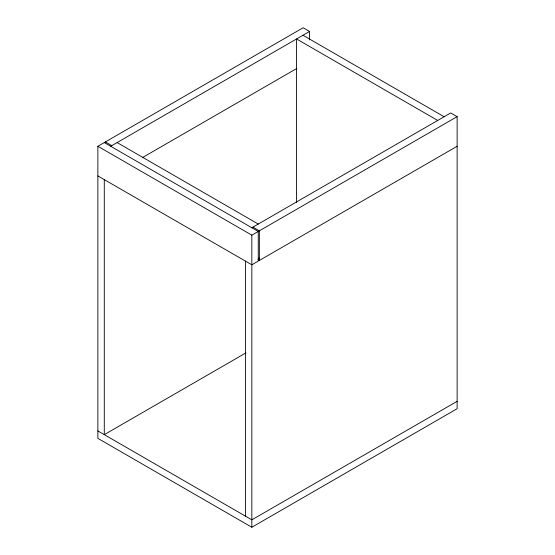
<?xml version="1.0" encoding="UTF-8"?>
<svg xmlns="http://www.w3.org/2000/svg" width="555" height="555" viewBox="0 0 555 555"><rect width="100%" height="100%" fill="white"/><g stroke="black" fill="none" stroke-linecap="round" stroke-linejoin="round"><path stroke-width="0.83" d="M251.838 227.758L450.715 112.943L457.133 116.64L457.133 408.723L251.838 527.25L97.867 438.36L97.867 146.277L303.162 27.75L309.579 31.455L309.579 39.918M110.702 146.277L309.579 31.455M142.517 157.537L296.842 68.438M97.867 146.277L251.838 235.167L457.133 116.64M258.255 258.554L259.351 257.922M257.929 259.636L259.351 260.462L457.133 146.277M245.893 352.897L104.284 434.655L104.284 179.612M457.133 401.32L251.838 519.841L97.867 430.951M302.981 35.263L444.118 116.751M437.701 120.456L296.564 38.968L296.564 202.506M117.112 142.573L258.255 224.053M105.388 141.934L111.798 145.639M252.941 227.127L259.351 230.831L259.351 260.462M104.284 142.573L258.255 231.463L258.255 261.093L251.838 264.797L97.867 175.907M251.838 235.167L251.838 527.25M245.421 261.093L245.421 516.136"/></g></svg>
